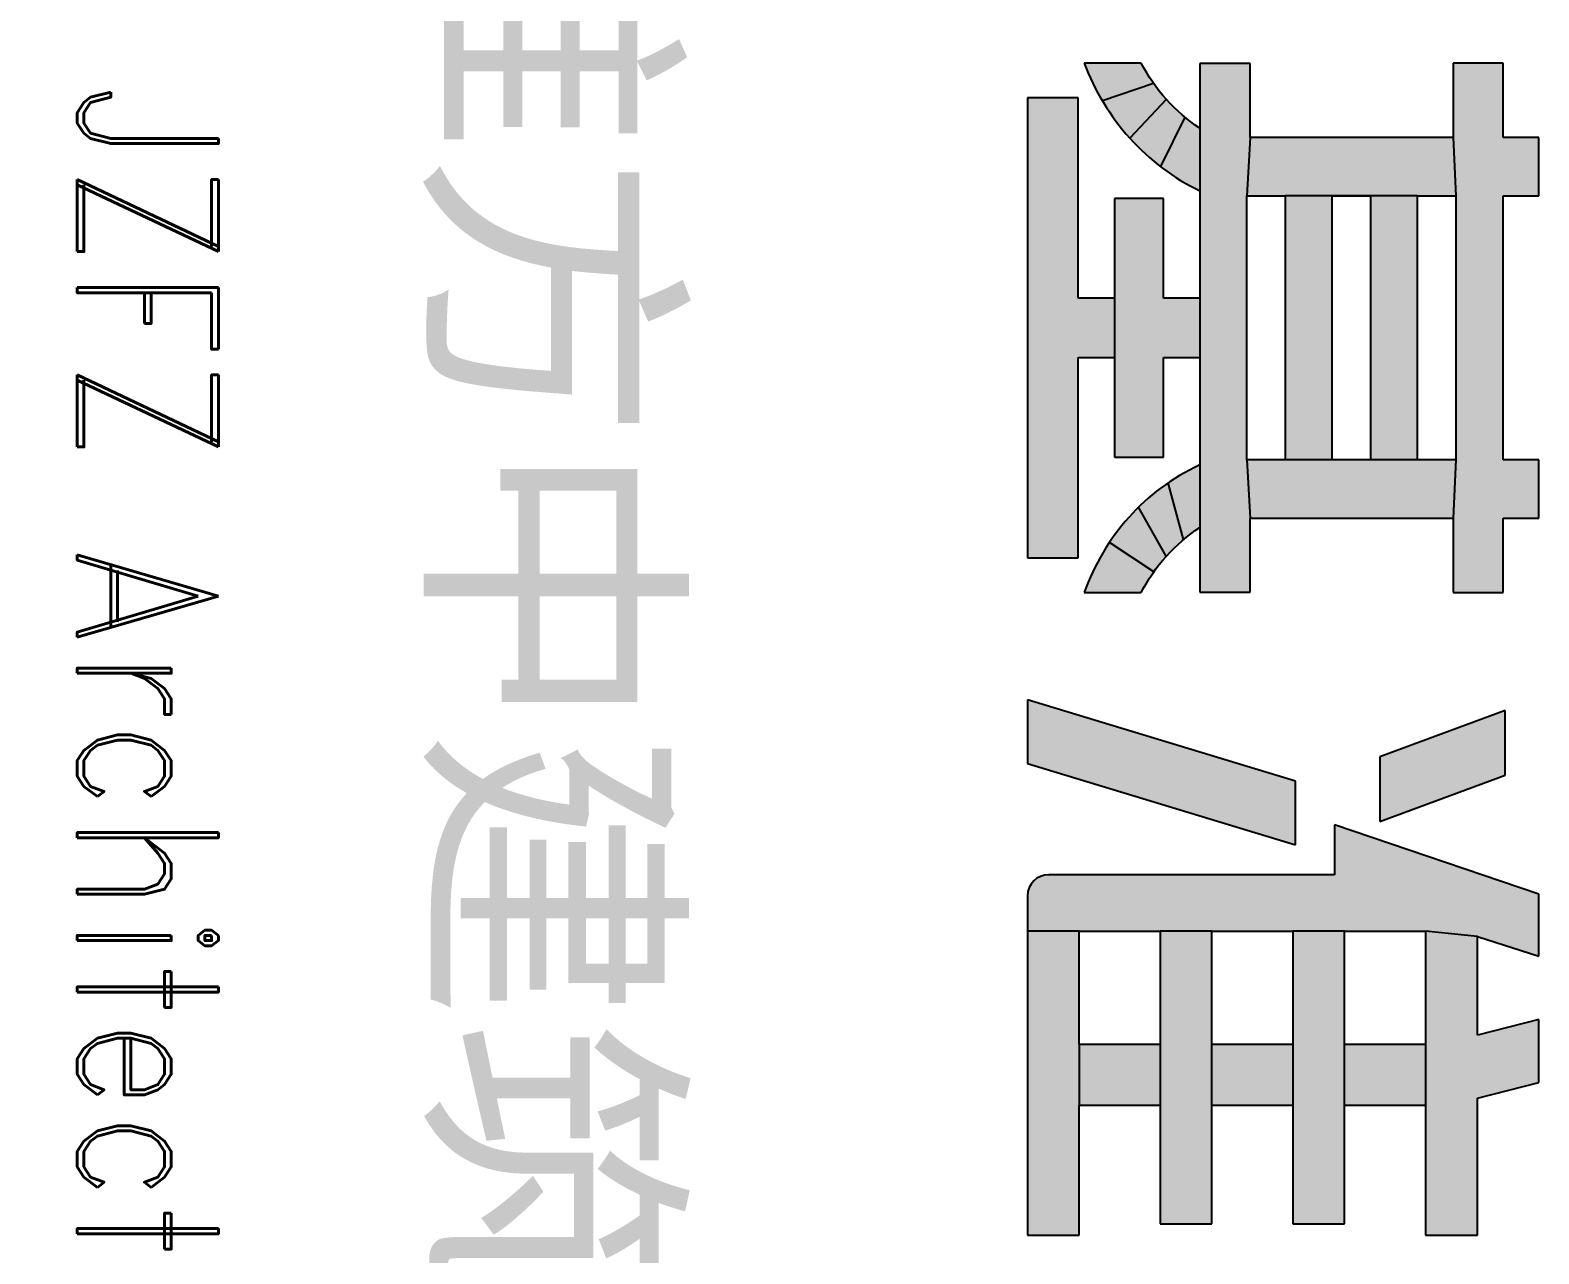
# Model space of a CAD drawing. Extents: x -12446 to 284554, y -295110 to 165007.
# Drawn here: x 173402 to 175540, y -290802 to -289068 of the extents above; entities that cross this region are included whole.
import ezdxf
from ezdxf.enums import TextEntityAlignment as Align

# ---------------------------------------------------------------- set-up
doc = ezdxf.new("R2010")
doc.units = 0
doc.header["$LTSCALE"] = 1000
doc.layers.get('0').update_dxf_attribs({"linetype": 'CONTINUOUS'})
doc.layers.add('A-Anno-Note', color=241, linetype='CONTINUOUS')
doc.styles.add('AX-TK-HF-20190012-S001-TQ2$0$AX-TK-20161033（2）-TQ$0$JZFZ-LOGO-CHA', font='simhei.ttf')
doc.styles.add('AX-TK-HF-20190012-S001-TQ2$0$AX-TK-20161033（2）-TQ$0$JZFZ-LOGO-ENA', font='romand.shx', dxfattribs={"width": 0.85})

# ---------------------------------------------------------------- blocks, each defined once
blk = doc.blocks.new('AX-TK-HF-20190012-S001-TQ2$0$jzfzlogo-20170509')
h = blk.add_hatch(color=256)
h.dxf.hatch_style = 1
edge = h.paths.add_edge_path()
edge.add_spline(control_points=[(-42.45004135916844, 86.63649345874728), (-42.45004135916844, 86.63649345874728), (-42.45004135916844, 87.34772457343206), (-42.45004135916844, 87.34772457343206)], knot_values=[0, 0, 0, 0, 1, 1, 1, 1], degree=3, periodic=0)
edge.add_spline(control_points=[(-42.45004135916844, 87.34772457343206), (-42.45004135916844, 87.34772457343206), (-43.50354155297629, 87.34772457343206), (-43.50354155297629, 87.34772457343206)], knot_values=[1, 1, 1, 1, 2, 2, 2, 2], degree=3, periodic=0)
edge.add_spline(control_points=[(-43.50354155297629, 87.34772457343206), (-43.50354155297629, 87.34772457343206), (-43.50354155297629, 87.85241923969079), (-43.50354155297629, 87.85241923969079)], knot_values=[2, 2, 2, 2, 3, 3, 3, 3], degree=3, periodic=0)
edge.add_spline(control_points=[(-43.50354155297629, 87.85241923969079), (-43.50354155297629, 87.85241923969079), (-44.33285957311256, 87.85241923969079), (-44.33285957311256, 87.85241923969079)], knot_values=[3, 3, 3, 3, 4, 4, 4, 4], degree=3, periodic=0)
edge.add_spline(control_points=[(-44.33285957311256, 87.85241923969079), (-44.33285957311256, 87.85241923969079), (-44.33285957311256, 87.34772457343206), (-44.33285957311256, 87.34772457343206)], knot_values=[4, 4, 4, 4, 5, 5, 5, 5], degree=3, periodic=0)
edge.add_spline(control_points=[(-44.33285957311256, 87.34772457343206), (-44.33285957311256, 87.34772457343206), (-48.0706742980563, 87.34772457343206), (-48.0706742980563, 87.34772457343206)], knot_values=[5, 5, 5, 5, 6, 6, 6, 6], degree=3, periodic=0)
edge.add_spline(control_points=[(-48.0706742980563, 87.34772457343206), (-48.0706742980563, 87.34772457343206), (-48.0706742980563, 87.85241923969079), (-48.0706742980563, 87.85241923969079)], knot_values=[6, 6, 6, 6, 7, 7, 7, 7], degree=3, periodic=0)
edge.add_spline(control_points=[(-48.0706742980563, 87.85241923969079), (-48.0706742980563, 87.85241923969079), (-48.89999059228086, 87.85241923969079), (-48.89999059228086, 87.85241923969079)], knot_values=[7, 7, 7, 7, 8, 8, 8, 8], degree=3, periodic=0)
edge.add_spline(control_points=[(-48.89999059228086, 87.85241923969079), (-48.89999059228086, 87.85241923969079), (-48.89999059228086, 87.34772457343206), (-48.89999059228086, 87.34772457343206)], knot_values=[8, 8, 8, 8, 9, 9, 9, 9], degree=3, periodic=0)
edge.add_spline(control_points=[(-48.89999059228086, 87.34772457343206), (-48.89999059228086, 87.34772457343206), (-49.95349078609053, 87.34772457343206), (-49.95349078609053, 87.34772457343206)], knot_values=[9, 9, 9, 9, 10, 10, 10, 10], degree=3, periodic=0)
edge.add_spline(control_points=[(-49.95349078609053, 87.34772457343206), (-49.95349078609053, 87.34772457343206), (-49.95349078609053, 86.63649345874728), (-49.95349078609053, 86.63649345874728)], knot_values=[10, 10, 10, 10, 11, 11, 11, 11], degree=3, periodic=0)
edge.add_spline(control_points=[(-49.95349078609053, 86.63649345874728), (-49.95349078609053, 86.63649345874728), (-48.89999059228086, 86.63649345874728), (-48.89999059228086, 86.63649345874728)], knot_values=[11, 11, 11, 11, 12, 12, 12, 12], degree=3, periodic=0)
edge.add_line((-48.89999059228086, 86.63649345874728), (-48.0706742980563, 86.67698680828835))
edge.add_line((-48.0706742980563, 86.67698680828835), (-44.33285957311256, 86.67698680828835))
edge.add_line((-44.33285957311256, 86.67698680828835), (-43.50354155297629, 86.63649345874728))
edge.add_spline(control_points=[(-43.50354155297629, 86.63649345874728), (-43.50354155297629, 86.63649345874728), (-42.45004135916844, 86.63649345874728), (-42.45004135916844, 86.63649345874728)], knot_values=[44, 44, 44, 44, 45, 45, 45, 45], degree=3, periodic=0)
h = blk.add_hatch(color=256)
h.dxf.hatch_style = 1
edge = h.paths.add_edge_path()
edge.add_line((-37.65151212786787, 86.24766790089598), (-37.57731171513643, 86.98220055475758))
edge.add_spline(control_points=[(-37.57731171513643, 86.98220055475758), (-37.57731171513643, 86.98220055475758), (-37.30110019548539, 87.85088145201371), (-37.30110019548539, 87.85088145201371)], knot_values=[3, 3, 3, 3, 4, 4, 4, 4], degree=3, periodic=0)
edge.add_spline(control_points=[(-37.30110019548539, 87.85088145201371), (-37.30110019548539, 87.85088145201371), (-38.1756612752468, 87.85088145201371), (-38.1756612752468, 87.85088145201371)], knot_values=[4, 4, 4, 4, 5, 5, 5, 5], degree=3, periodic=0)
edge.add_spline(control_points=[(-38.1756612752468, 87.85088145201371), (-38.1756612752468, 87.85088145201371), (-39.16129515370613, 84.95799562209868), (-39.16129515370613, 84.95799562209868)], knot_values=[5, 5, 5, 5, 6, 6, 6, 6], degree=3, periodic=0)
edge.add_spline(control_points=[(-39.16129515370613, 84.95799562209868), (-39.16129515370613, 84.95799562209868), (-38.45323281362454, 84.95641123479618), (-38.45323281362454, 84.95641123479618)], knot_values=[6, 6, 6, 6, 7, 7, 7, 7], degree=3, periodic=0)
edge.add_spline(control_points=[(-38.45323281362454, 84.95641123479618), (-38.45323281362454, 84.95641123479618), (-38.45323281362454, 80.90709612857972), (-38.45323281362454, 80.90709612857972)], knot_values=[7, 7, 7, 7, 8, 8, 8, 8], degree=3, periodic=0)
edge.add_spline(control_points=[(-38.45323281362454, 80.90709612857972), (-38.45323281362454, 80.74082520929915), (-38.31840456086667, 80.60599868245481), (-38.15236146197986, 80.60599868245481)], knot_values=[8, 8, 8, 8, 9, 9, 9, 9], degree=3, periodic=0)
edge.add_spline(control_points=[(-38.15236146197986, 80.60599868245481), (-38.15236146197986, 80.60599868245481), (-37.9596912199998, 80.60599868245481), (-37.65151212786782, 80.60599868245481)], knot_values=[9, 9, 9, 9, 9.200242110652743, 9.200242110652743, 9.200242110652743, 9.200242110652743], degree=3, periodic=0)
edge.add_line((-37.65151212786787, 80.60599868245481), (-37.65151212786787, 81.34075829375797))
edge.add_line((-37.65151212786787, 81.34075829375797), (-37.65151212786787, 82.48497242721169))
edge.add_line((-37.65151212786787, 82.48497242721169), (-37.65151212786787, 83.21927726067952))
edge.add_line((-37.65151212786787, 83.21927726067952), (-37.65151212786787, 84.36507578143392))
edge.add_line((-37.65151212786787, 84.36507578143392), (-37.65151212786787, 85.09915624632777))
edge.add_line((-37.65151212786787, 85.09915624632777), (-37.65151212786787, 86.24766790089598))
h = blk.add_hatch(color=256)
h.dxf.hatch_style = 1
edge = h.paths.add_edge_path()
edge.add_spline(control_points=[(-33.34724615012948, 86.24766790089598), (-33.34724615012948, 86.24766790089598), (-33.34724615012948, 86.98220055475758), (-33.34724615012948, 86.98220055475758)], knot_values=[22, 22, 22, 22, 23, 23, 23, 23], degree=3, periodic=0)
edge.add_spline(control_points=[(-33.34724615012948, 86.98220055475758), (-33.34724615012948, 86.98220055475758), (-35.28571467362218, 86.98220055475758), (-35.28571467362218, 86.98220055475758)], knot_values=[23, 23, 23, 23, 24, 24, 24, 24], degree=3, periodic=0)
edge.add_spline(control_points=[(-35.28571467362218, 86.98220055475758), (-35.28571467362218, 86.98220055475758), (-35.50899592118168, 87.85088145201371), (-35.50899592118168, 87.85088145201371)], knot_values=[24, 24, 24, 24, 25, 25, 25, 25], degree=3, periodic=0)
edge.add_spline(control_points=[(-35.50899592118168, 87.85088145201371), (-35.50899592118168, 87.85088145201371), (-36.40301148206146, 87.85088145201371), (-36.40301148206146, 87.85088145201371)], knot_values=[0, 0, 0, 0, 1, 1, 1, 1], degree=3, periodic=0)
edge.add_spline(control_points=[(-36.40301148206146, 87.85088145201371), (-36.40301148206146, 87.85088145201371), (-36.17995805490301, 86.98220055475758), (-36.17995805490301, 86.98220055475758)], knot_values=[1, 1, 1, 1, 2, 2, 2, 2], degree=3, periodic=0)
edge.add_spline(control_points=[(-36.17995805490301, 86.98220055475758), (-36.17995805490301, 86.98220055475758), (-37.57731171513643, 86.98220055475758), (-37.57731171513643, 86.98220055475758)], knot_values=[2, 2, 2, 2, 3, 3, 3, 3], degree=3, periodic=0)
edge.add_line((-37.57731171513643, 86.98220055475758), (-37.65151212786787, 86.24766790089598))
edge.add_line((-37.65151212786787, 86.24766790089598), (-36.04558544293269, 86.24766790089598))
edge.add_line((-36.04558544293269, 86.24766790089598), (-35.18867008841863, 86.24766790089598))
edge.add_spline(control_points=[(-35.18867008841863, 86.24766790089598), (-35.18867008841863, 86.24766790089598), (-33.34724615012948, 86.24766790089598), (-33.34724615012948, 86.24766790089598)], knot_values=[21, 21, 21, 21, 22, 22, 22, 22], degree=3, periodic=0)
h = blk.add_hatch(color=256)
h.dxf.hatch_style = 1
h.paths.add_polyline_path([(-39.86422463122091, 87.37602435403278), (-40.77724593607837, 87.37602435403278), (-40.12098512157701, 85.59839875628677), (-39.2084160056873, 85.59839875628677)])
h = blk.add_hatch(color=256)
h.dxf.hatch_style = 1
edge = h.paths.add_edge_path()
edge.add_line((-48.0706742980563, 86.13496584118002), (-48.0706742980563, 86.67698680828835))
edge.add_line((-48.0706742980563, 86.67698680828835), (-48.89999059228086, 86.63649345874728))
edge.add_spline(control_points=[(-48.89999059228086, 86.63649345874728), (-48.89999059228086, 86.63649345874728), (-48.89999059228086, 83.75989506125734), (-48.89999059228086, 83.75989506125734)], knot_values=[12, 12, 12, 12, 13, 13, 13, 13], degree=3, periodic=0)
edge.add_line((-48.89999059228086, 83.75989506125734), (-48.0706742980563, 83.71646248341858))
edge.add_line((-48.0706742980563, 83.71646248341858), (-48.0706742980563, 84.2584817246152))
edge.add_line((-48.0706742980563, 84.2584817246152), (-48.0706742980563, 86.13496584118002))
h = blk.add_hatch(color=256)
h.dxf.hatch_style = 1
edge = h.paths.add_edge_path()
edge.add_spline(control_points=[(-43.50354155297629, 83.75989506125734), (-43.50354155297629, 83.75989506125734), (-43.50354155297629, 86.63649345874728), (-43.50354155297629, 86.63649345874728)], knot_values=[43, 43, 43, 43, 44, 44, 44, 44], degree=3, periodic=0)
edge.add_line((-43.50354155297629, 86.63649345874728), (-44.33285957311256, 86.67698680828835))
edge.add_line((-44.33285957311256, 86.67698680828835), (-44.33285957311256, 86.13496584118002))
edge.add_line((-44.33285957311256, 86.13496584118002), (-44.33285957311256, 84.2584817246152))
edge.add_line((-44.33285957311256, 84.2584817246152), (-44.33285957311256, 83.71646248341858))
edge.add_line((-44.33285957311256, 83.71646248341858), (-43.50354155297629, 83.75989506125734))
h = blk.add_hatch(color=256)
h.dxf.hatch_style = 1
edge = h.paths.add_edge_path()
edge.add_spline(control_points=[(-35.18867008841863, 85.09915624632777), (-35.18867008841863, 85.09915624632777), (-35.18867008841863, 86.24766790089598), (-35.18867008841863, 86.24766790089598)], knot_values=[20, 20, 20, 20, 21, 21, 21, 21], degree=3, periodic=0)
edge.add_line((-35.18867008841863, 86.24766790089598), (-36.04558544293269, 86.24766790089598))
edge.add_line((-36.04558544293269, 86.24766790089598), (-36.04558544293269, 85.09915624632765))
edge.add_line((-36.04558544293269, 85.09915624632765), (-35.18867008841863, 85.09915624632777))
h = blk.add_hatch(color=256)
h.dxf.hatch_style = 1
h.paths.add_polyline_path([(-44.33285957311256, 86.13496584118002), (-48.0706742980563, 86.13496584118002), (-48.0706742980563, 85.46762121920801), (-44.33285957311256, 85.46762121920801)])
h = blk.add_hatch(color=256)
h.dxf.hatch_style = 1
edge = h.paths.add_edge_path()
edge.add_spline(control_points=[(-33.50809080178789, 84.36507578143392), (-33.50809080178789, 84.36507578143392), (-33.50809080178789, 85.09915624632777), (-33.50809080178789, 85.09915624632777)], knot_values=[18, 18, 18, 18, 19, 19, 19, 19], degree=3, periodic=0)
edge.add_spline(control_points=[(-33.50809080178789, 85.09915624632777), (-33.50809080178789, 85.09915624632777), (-35.18867008841863, 85.09915624632777), (-35.18867008841863, 85.09915624632777)], knot_values=[19, 19, 19, 19, 20, 20, 20, 20], degree=3, periodic=0)
edge.add_line((-35.18867008841863, 85.09915624632777), (-36.04558544293269, 85.09915624632765))
edge.add_line((-36.04558544293269, 85.09915624632765), (-37.65151212786787, 85.09915624632777))
edge.add_line((-37.65151212786787, 85.09915624632777), (-37.65151212786787, 84.36507578143392))
edge.add_line((-37.65151212786787, 84.36507578143392), (-36.04558544293269, 84.36507578143392))
edge.add_line((-36.04558544293269, 84.36507578143392), (-35.18867008841863, 84.36507578143392))
edge.add_spline(control_points=[(-35.18867008841863, 84.36507578143392), (-35.18867008841863, 84.36507578143392), (-33.50809080178789, 84.36507578143392), (-33.50809080178789, 84.36507578143392)], knot_values=[17, 17, 17, 17, 18, 18, 18, 18], degree=3, periodic=0)
h = blk.add_hatch(color=256)
h.dxf.hatch_style = 1
h.paths.add_polyline_path([(-44.33285957311256, 84.92582634658356), (-48.0706742980563, 84.92582634658356), (-48.0706742980563, 84.2584817246152), (-44.33285957311256, 84.2584817246152)])
h = blk.add_hatch(color=256)
h.dxf.hatch_style = 1
h.paths.add_polyline_path([(-38.87725489679889, 84.40593157251533), (-39.77647580855393, 84.40593157251533), (-40.92996499359998, 80.60613502951128), (-40.03097190224236, 80.60613502951128)])
h = blk.add_hatch(color=256)
h.dxf.hatch_style = 1
edge = h.paths.add_edge_path()
edge.add_spline(control_points=[(-35.18867008841863, 83.21927726067952), (-35.18867008841863, 83.21927726067952), (-35.18867008841863, 84.36507578143392), (-35.18867008841863, 84.36507578143392)], knot_values=[16, 16, 16, 16, 17, 17, 17, 17], degree=3, periodic=0)
edge.add_line((-35.18867008841863, 84.36507578143392), (-36.04558544293269, 84.36507578143392))
edge.add_line((-36.04558544293269, 84.36507578143392), (-36.04558544293269, 83.21927726067952))
edge.add_line((-36.04558544293269, 83.21927726067952), (-35.18867008841863, 83.21927726067952))
h = blk.add_hatch(color=256)
h.dxf.hatch_style = 1
edge = h.paths.add_edge_path()
edge.add_spline(control_points=[(-42.45524325821845, 83.04911613554032), (-42.45524325821845, 83.04911613554032), (-42.45524325821845, 83.75989506125734), (-42.45524325821845, 83.75989506125734)], knot_values=[41, 41, 41, 41, 42, 42, 42, 42], degree=3, periodic=0)
edge.add_spline(control_points=[(-42.45524325821845, 83.75989506125734), (-42.45524325821845, 83.75989506125734), (-43.50354155297629, 83.75989506125734), (-43.50354155297629, 83.75989506125734)], knot_values=[42, 42, 42, 42, 43, 43, 43, 43], degree=3, periodic=0)
edge.add_line((-43.50354155297629, 83.75989506125734), (-44.33285957311256, 83.71646248341858))
edge.add_line((-44.33285957311256, 83.71646248341858), (-48.0706742980563, 83.71646248341858))
edge.add_line((-48.0706742980563, 83.71646248341858), (-48.89999059228086, 83.75989506125734))
edge.add_spline(control_points=[(-48.89999059228086, 83.75989506125734), (-48.89999059228086, 83.75989506125734), (-49.94828888703688, 83.75989506125734), (-49.94828888703688, 83.75989506125734)], knot_values=[13, 13, 13, 13, 14, 14, 14, 14], degree=3, periodic=0)
edge.add_spline(control_points=[(-49.94828888703688, 83.75989506125734), (-49.94828888703688, 83.75989506125734), (-49.94828888703688, 83.04911613554032), (-49.94828888703688, 83.04911613554032)], knot_values=[14, 14, 14, 14, 15, 15, 15, 15], degree=3, periodic=0)
edge.add_spline(control_points=[(-49.94828888703688, 83.04911613554032), (-49.94828888703688, 83.04911613554032), (-49.03142397594985, 83.04911613554032), (-49.03142397594985, 83.04911613554032)], knot_values=[15, 15, 15, 15, 16, 16, 16, 16], degree=3, periodic=0)
edge.add_line((-49.03142397594985, 83.04911613554032), (-48.14464689038851, 83.04911613554032))
edge.add_spline(control_points=[(-48.14464689038851, 83.04911613554032), (-48.14464689038851, 83.04911613554032), (-46.62422879422758, 83.04911613554032), (-46.62422879422758, 83.04911613554032)], knot_values=[19, 19, 19, 19, 20, 20, 20, 20], degree=3, periodic=0)
edge.add_line((-46.62422879422758, 83.04911613554032), (-45.77930162511603, 83.04911613554032))
edge.add_spline(control_points=[(-45.77930162511603, 83.04911613554032), (-45.77930162511603, 83.04911613554032), (-44.2595669901437, 83.04911613554032), (-44.2595669901437, 83.04911613554032)], knot_values=[36, 36, 36, 36, 37, 37, 37, 37], degree=3, periodic=0)
edge.add_line((-44.2595669901437, 83.04911613554032), (-43.37278645276075, 83.04911613554032))
edge.add_spline(control_points=[(-43.37278645276075, 83.04911613554032), (-43.37278645276075, 83.04911613554032), (-42.45524325821845, 83.04911613554032), (-42.45524325821845, 83.04911613554032)], knot_values=[40, 40, 40, 40, 41, 41, 41, 41], degree=3, periodic=0)
h = blk.add_hatch(color=256)
h.dxf.hatch_style = 1
edge = h.paths.add_edge_path()
edge.add_spline(control_points=[(-33.50809080178789, 82.48497242721169), (-33.50809080178789, 82.48497242721169), (-33.50809080178789, 83.21927726067952), (-33.50809080178789, 83.21927726067952)], knot_values=[14, 14, 14, 14, 15, 15, 15, 15], degree=3, periodic=0)
edge.add_spline(control_points=[(-33.50809080178789, 83.21927726067952), (-33.50809080178789, 83.21927726067952), (-35.18867008841863, 83.21927726067952), (-35.18867008841863, 83.21927726067952)], knot_values=[15, 15, 15, 15, 16, 16, 16, 16], degree=3, periodic=0)
edge.add_line((-35.18867008841863, 83.21927726067952), (-36.04558544293269, 83.21927726067952))
edge.add_line((-36.04558544293269, 83.21927726067952), (-37.65151212786787, 83.21927726067952))
edge.add_line((-37.65151212786787, 83.21927726067952), (-37.65151212786787, 82.48497242721169))
edge.add_line((-37.65151212786787, 82.48497242721169), (-36.04558544293269, 82.48497242721169))
edge.add_line((-36.04558544293269, 82.48497242721169), (-35.18867008841863, 82.48497242721169))
edge.add_spline(control_points=[(-35.18867008841863, 82.48497242721169), (-35.18867008841863, 82.48497242721169), (-33.50809080178789, 82.48497242721169), (-33.50809080178789, 82.48497242721169)], knot_values=[13, 13, 13, 13, 14, 14, 14, 14], degree=3, periodic=0)
h = blk.add_hatch(color=256)
h.dxf.hatch_style = 1
edge = h.paths.add_edge_path()
edge.add_spline(control_points=[(-48.48628821505942, 82.49030945903662), (-48.35206338432865, 82.66447094828209), (-48.23670410772382, 82.85180700916902), (-48.14464689038851, 83.04911613554032)], knot_values=[18.73609533239643, 18.73609533239643, 18.73609533239643, 18.73609533239643, 19, 19, 19, 19], degree=3, periodic=0)
edge.add_line((-48.14464689038851, 83.04911613554032), (-49.03142397594985, 83.04911613554032))
edge.add_spline(control_points=[(-49.03142397594985, 83.04911613554032), (-49.07940194123051, 82.9753180575733), (-49.13130794254049, 82.90435856364888), (-49.18686885527227, 82.83652336069957)], knot_values=[16, 16, 16, 16, 16.21019587518776, 16.21019587518776, 16.21019587518776, 16.21019587518776], degree=3, periodic=0)
edge.add_line((-49.18686885527298, 82.83652336069869), (-48.48628821505999, 82.49030945903587))
h = blk.add_hatch(color=256)
h.dxf.hatch_style = 1
edge = h.paths.add_edge_path()
edge.add_spline(control_points=[(-44.36815102360544, 81.8395244519761), (-44.36815102360544, 81.8395244519761), (-44.36815102360544, 82.5331115673307), (-44.36815102360544, 82.5331115673307)], knot_values=[33, 33, 33, 33, 34, 34, 34, 34], degree=3, periodic=0)
edge.add_spline(control_points=[(-44.36815102360544, 82.5331115673307), (-44.36815102360544, 82.5331115673307), (-45.77930162511603, 82.5331115673307), (-45.77930162511603, 82.5331115673307)], knot_values=[34, 34, 34, 34, 35, 35, 35, 35], degree=3, periodic=0)
edge.add_spline(control_points=[(-45.77930162511603, 82.5331115673307), (-45.77930162511603, 82.5331115673307), (-45.77930162511603, 83.04911613554032), (-45.77930162511603, 83.04911613554032)], knot_values=[35, 35, 35, 35, 36, 36, 36, 36], degree=3, periodic=0)
edge.add_line((-45.77930162511603, 83.04911613554032), (-46.62422879422758, 83.04911613554032))
edge.add_spline(control_points=[(-46.62422879422758, 83.04911613554032), (-46.62422879422758, 83.04911613554032), (-46.62422879422758, 82.5331115673307), (-46.62422879422758, 82.5331115673307)], knot_values=[20, 20, 20, 20, 21, 21, 21, 21], degree=3, periodic=0)
edge.add_spline(control_points=[(-46.62422879422758, 82.5331115673307), (-46.62422879422758, 82.5331115673307), (-48.03515502716601, 82.5331115673307), (-48.03515502716601, 82.5331115673307)], knot_values=[21, 21, 21, 21, 22, 22, 22, 22], degree=3, periodic=0)
edge.add_spline(control_points=[(-48.03515502716601, 82.5331115673307), (-48.03515502716601, 82.5331115673307), (-48.03515502716601, 81.8395244519761), (-48.03515502716601, 81.8395244519761)], knot_values=[22, 22, 22, 22, 23, 23, 23, 23], degree=3, periodic=0)
edge.add_spline(control_points=[(-48.03515502716601, 81.8395244519761), (-48.03515502716601, 81.8395244519761), (-46.62422879422758, 81.8395244519761), (-46.62422879422758, 81.8395244519761)], knot_values=[23, 23, 23, 23, 24, 24, 24, 24], degree=3, periodic=0)
edge.add_line((-46.62422879422758, 81.8395244519761), (-45.77930162511603, 81.8395244519761))
edge.add_spline(control_points=[(-45.77930162511603, 81.8395244519761), (-45.77930162511603, 81.8395244519761), (-44.36815102360544, 81.8395244519761), (-44.36815102360544, 81.8395244519761)], knot_values=[32, 32, 32, 32, 33, 33, 33, 33], degree=3, periodic=0)
h = blk.add_hatch(color=256)
h.dxf.hatch_style = 1
edge = h.paths.add_edge_path()
edge.add_spline(control_points=[(-43.20228647111409, 82.81832495047813), (-43.26354941453911, 82.8916375517444), (-43.32050060498703, 82.96869121079452), (-43.37278645276075, 83.04911613554032)], knot_values=[39.77092916361034, 39.77092916361034, 39.77092916361034, 39.77092916361034, 40, 40, 40, 40], degree=3, periodic=0)
edge.add_line((-43.37278645276075, 83.04911613554032), (-44.2595669901437, 83.04911613554032))
edge.add_spline(control_points=[(-44.2595669901437, 83.04911613554032), (-44.18486896329876, 82.8890435372858), (-44.09947545525068, 82.73906429724137), (-44.00421493196552, 82.5991875752127)], knot_values=[37, 37, 37, 37, 37.20085166184448, 37.20085166184448, 37.20085166184448, 37.20085166184448], degree=3, periodic=0)
edge.add_line((-44.00421493196552, 82.5991875752127), (-43.2022864710902, 82.81832495044884))
h = blk.add_hatch(color=256)
h.dxf.hatch_style = 1
edge = h.paths.add_edge_path()
edge.add_spline(control_points=[(-48.89042954193963, 82.0552076740683), (-48.74263821188713, 82.18806541896856), (-48.60685272066971, 82.33387272722695), (-48.48628821505942, 82.49030945903665)], knot_values=[18.49904876206628, 18.49904876206628, 18.49904876206628, 18.49904876206628, 18.73609533239643, 18.73609533239643, 18.73609533239643, 18.73609533239643], degree=3, periodic=0)
edge.add_line((-48.48628821506002, 82.49030945903588), (-49.18686885527299, 82.8365233606987))
edge.add_spline(control_points=[(-49.18686885527227, 82.83652336069957), (-49.26377243294034, 82.74263055832922), (-49.34767815724934, 82.6547233301717), (-49.43786177178778, 82.5735592977374)], knot_values=[16.21019587518776, 16.21019587518776, 16.21019587518776, 16.21019587518776, 16.50113448685243, 16.50113448685243, 16.50113448685243, 16.50113448685243], degree=3, periodic=0)
edge.add_line((-49.43786177178779, 82.5735592977374), (-48.89042954193963, 82.0552076740683))
h = blk.add_hatch(color=256)
h.dxf.hatch_style = 1
edge = h.paths.add_edge_path()
edge.add_spline(control_points=[(-42.96635040178023, 82.57356009143601), (-43.05068292327376, 82.64945829488045), (-43.12952573827774, 82.73125308784716), (-43.20228647111408, 82.81832495047813)], knot_values=[39.49886646150488, 39.49886646150488, 39.49886646150488, 39.49886646150488, 39.77092916361034, 39.77092916361034, 39.77092916361034, 39.77092916361034], degree=3, periodic=0)
edge.add_line((-43.20228647108914, 82.81832495044912), (-44.00421493196552, 82.5991875752127))
edge.add_spline(control_points=[(-44.00421493196552, 82.5991875752127), (-43.9003662657361, 82.44670036940826), (-43.7847912801049, 82.30621936306426), (-43.65856331813229, 82.17775642343202)], knot_values=[37.20085166184448, 37.20085166184448, 37.20085166184448, 37.20085166184448, 37.41981095865701, 37.41981095865701, 37.41981095865701, 37.41981095865701], degree=3, periodic=0)
edge.add_line((-43.65856331813229, 82.17775642343202), (-42.96635040178023, 82.57356009143601))
h = blk.add_hatch(color=256)
h.dxf.hatch_style = 1
edge = h.paths.add_edge_path()
edge.add_spline(control_points=[(-49.43786177178778, 82.5735592977374), (-49.50969171133926, 82.5089133243713), (-49.58550427615209, 82.44854516100953), (-49.66493351269848, 82.39283761995456)], knot_values=[16.50113448685243, 16.50113448685243, 16.50113448685243, 16.50113448685243, 16.7328628667363, 16.7328628667363, 16.7328628667363, 16.7328628667363], degree=3, periodic=0)
edge.add_line((-49.66493351269767, 82.39283761995515), (-49.41609290532514, 81.66767751444971))
edge.add_spline(control_points=[(-49.41609290532888, 81.66767751444742), (-49.22924682263279, 81.77921651013129), (-49.05260950261788, 81.90941519871764), (-48.89042954193964, 82.05520767406831)], knot_values=[18.23892387218676, 18.23892387218676, 18.23892387218676, 18.23892387218676, 18.49904876206628, 18.49904876206628, 18.49904876206628, 18.49904876206628], degree=3, periodic=0)
edge.add_line((-48.89042954193965, 82.05520767406831), (-49.43786177178779, 82.5735592977374))
h = blk.add_hatch(color=256)
h.dxf.hatch_style = 1
edge = h.paths.add_edge_path()
edge.add_spline(control_points=[(-42.74478335137044, 82.39671043406179), (-42.8222121113858, 82.45134016002115), (-42.89618153768989, 82.51040900063646), (-42.96635040178023, 82.57356009143601)], knot_values=[39.2724967238284, 39.2724967238284, 39.2724967238284, 39.2724967238284, 39.49886646150488, 39.49886646150488, 39.49886646150488, 39.49886646150488], degree=3, periodic=0)
edge.add_line((-42.96635040178023, 82.57356009143601), (-43.65856331813229, 82.17775642343202))
edge.add_spline(control_points=[(-43.65856331813228, 82.17775642343202), (-43.5076238078057, 82.02414439563573), (-43.34145199008586, 81.88771656881387), (-43.1618830533581, 81.76849323344265)], knot_values=[37.41981095865701, 37.41981095865701, 37.41981095865701, 37.41981095865701, 37.68163574395702, 37.68163574395702, 37.68163574395702, 37.68163574395702], degree=3, periodic=0)
edge.add_line((-43.16188305335809, 81.76849323344265), (-42.74478335137045, 82.39671043406179))
h = blk.add_hatch(color=256)
h.dxf.hatch_style = 1
edge = h.paths.add_edge_path()
edge.add_spline(control_points=[(-49.66493351269849, 82.39283761995456), (-49.75649976176545, 82.32861780869945), (-49.85287240256007, 82.27059175185488), (-49.95349078609053, 82.21934592643265)], knot_values=[16.7328628667363, 16.7328628667363, 16.7328628667363, 16.7328628667363, 17, 17, 17, 17], degree=3, periodic=0)
edge.add_spline(control_points=[(-49.95349078609053, 82.21934592643265), (-49.95349078609053, 82.21934592643265), (-49.95349078609053, 81.40993457638433), (-49.95349078609053, 81.40993457638433)], knot_values=[17, 17, 17, 17, 18, 18, 18, 18], degree=3, periodic=0)
edge.add_spline(control_points=[(-49.95349078609053, 81.40993457638433), (-49.76794043672299, 81.47852309375355), (-49.58771042951641, 81.5652293067386), (-49.41609290532888, 81.66767751444742)], knot_values=[18, 18, 18, 18, 18.23892387218676, 18.23892387218676, 18.23892387218676, 18.23892387218676], degree=3, periodic=0)
edge.add_line((-49.41609290532511, 81.66767751444962), (-49.66493351269767, 82.39283761995513))
h = blk.add_hatch(color=256)
h.dxf.hatch_style = 1
edge = h.paths.add_edge_path()
edge.add_spline(control_points=[(-42.45072136853179, 81.40993457638433), (-42.45072136853179, 81.40993457638433), (-42.45072136853179, 82.21934592643265), (-42.45072136853179, 82.21934592643265)], knot_values=[38, 38, 38, 38, 39, 39, 39, 39], degree=3, periodic=0)
edge.add_spline(control_points=[(-42.45072136853179, 82.21934592643265), (-42.55335799526345, 82.2716199003532), (-42.65157706129454, 82.33094889941334), (-42.74478335137044, 82.39671043406179)], knot_values=[39, 39, 39, 39, 39.2724967238284, 39.2724967238284, 39.2724967238284, 39.2724967238284], degree=3, periodic=0)
edge.add_line((-42.74478335137045, 82.39671043406179), (-43.16188305335809, 81.76849323344265))
edge.add_spline(control_points=[(-43.16188305335809, 81.76849323344265), (-42.94353729635018, 81.62352434356109), (-42.70538363605196, 81.50399263182294), (-42.45072136853179, 81.40993457638433)], knot_values=[37.68163574395702, 37.68163574395702, 37.68163574395702, 37.68163574395702, 38, 38, 38, 38], degree=3, periodic=0)
h = blk.add_hatch(color=256)
h.dxf.hatch_style = 1
edge = h.paths.add_edge_path()
edge.add_spline(control_points=[(-35.18867008841863, 81.34075829375797), (-35.18867008841863, 81.34075829375797), (-35.18867008841863, 82.48497242721169), (-35.18867008841863, 82.48497242721169)], knot_values=[12, 12, 12, 12, 13, 13, 13, 13], degree=3, periodic=0)
edge.add_line((-35.18867008841863, 82.48497242721169), (-36.04558544293269, 82.48497242721169))
edge.add_line((-36.04558544293269, 82.48497242721169), (-36.04558544293269, 81.34075829375797))
edge.add_line((-36.04558544293269, 81.34075829375797), (-35.18867008841863, 81.34075829375797))
h = blk.add_hatch(color=256)
h.dxf.hatch_style = 1
edge = h.paths.add_edge_path()
edge.add_spline(control_points=[(-45.77930162511603, 81.32374597825037), (-45.77930162511603, 81.32374597825037), (-45.77930162511603, 81.8395244519761), (-45.77930162511603, 81.8395244519761)], knot_values=[31, 31, 31, 31, 32, 32, 32, 32], degree=3, periodic=0)
edge.add_line((-45.77930162511603, 81.8395244519761), (-46.62422879422758, 81.8395244519761))
edge.add_spline(control_points=[(-46.62422879422758, 81.8395244519761), (-46.62422879422758, 81.8395244519761), (-46.62422879422758, 81.32374597825037), (-46.62422879422758, 81.32374597825037)], knot_values=[24, 24, 24, 24, 25, 25, 25, 25], degree=3, periodic=0)
edge.add_spline(control_points=[(-46.62422879422758, 81.32374597825037), (-46.62422879422758, 81.32374597825037), (-49.46078603114239, 81.32374597825037), (-49.46078603114239, 81.32374597825037)], knot_values=[25, 25, 25, 25, 26, 26, 26, 26], degree=3, periodic=0)
edge.add_spline(control_points=[(-49.46078603114239, 81.32374597825037), (-49.46078603114239, 81.32374597825037), (-49.46078603114239, 80.60617990322498), (-49.46078603114239, 80.60617990322498)], knot_values=[26, 26, 26, 26, 27, 27, 27, 27], degree=3, periodic=0)
edge.add_spline(control_points=[(-49.46078603114239, 80.60617990322498), (-49.46078603114239, 80.60617990322498), (-46.20165302538572, 80.60617990322498), (-46.20165302538572, 80.60617990322498)], knot_values=[27, 27, 27, 27, 28, 28, 28, 28], degree=3, periodic=0)
edge.add_spline(control_points=[(-46.20165302538572, 80.60617990322498), (-46.20165302538572, 80.60617990322498), (-42.94252001963088, 80.60617990322498), (-42.94252001963088, 80.60617990322498)], knot_values=[28, 28, 28, 28, 29, 29, 29, 29], degree=3, periodic=0)
edge.add_spline(control_points=[(-42.94252001963088, 80.60617990322498), (-42.94252001963088, 80.60617990322498), (-42.94252001963088, 81.32374597825037), (-42.94252001963088, 81.32374597825037)], knot_values=[29, 29, 29, 29, 30, 30, 30, 30], degree=3, periodic=0)
edge.add_spline(control_points=[(-42.94252001963088, 81.32374597825037), (-42.94252001963088, 81.32374597825037), (-45.77930162511603, 81.32374597825037), (-45.77930162511603, 81.32374597825037)], knot_values=[30, 30, 30, 30, 31, 31, 31, 31], degree=3, periodic=0)
h = blk.add_hatch(color=256)
h.dxf.hatch_style = 1
edge = h.paths.add_edge_path()
edge.add_spline(control_points=[(-33.34724615012948, 80.60599868245481), (-33.34724615012948, 80.60599868245481), (-33.34724615012948, 81.34075829375797), (-33.34724615012948, 81.34075829375797)], knot_values=[10, 10, 10, 10, 11, 11, 11, 11], degree=3, periodic=0)
edge.add_spline(control_points=[(-33.34724615012948, 81.34075829375797), (-33.34724615012948, 81.34075829375797), (-35.18867008841863, 81.34075829375797), (-35.18867008841863, 81.34075829375797)], knot_values=[11, 11, 11, 11, 12, 12, 12, 12], degree=3, periodic=0)
edge.add_line((-35.18304524942755, 81.34075829375797), (-36.04558544293269, 81.34075829375797))
edge.add_line((-36.04558544293269, 81.34075829375797), (-37.65151212786787, 81.34075829375797))
edge.add_line((-37.65151212786787, 81.34075829375797), (-37.65151212786787, 80.60599868245481))
edge.add_spline(control_points=[(-37.65151212786782, 80.60599868245481), (-36.42065884001045, 80.60599868245481), (-33.34724615012948, 80.60599868245481), (-33.34724615012948, 80.60599868245481)], knot_values=[9.200242110652743, 9.200242110652743, 9.200242110652743, 9.200242110652743, 10, 10, 10, 10], degree=3, periodic=0)
for p, q in [((-39.86422463122091, 87.37602435403278), (-40.77724593607837, 87.37602435403278)), ((-40.77724593607837, 87.37602435403278), (-40.12098512157701, 85.59839875628677)), ((-39.2084160056873, 85.59839875628677), (-39.86422463122091, 87.37602435403278)), ((-37.57731171513643, 86.98220055475758), (-37.65151212786787, 86.24766790089598)), ((-48.89999059228086, 86.63649345874728), (-48.0706742980563, 86.67698680828835)), ((-48.0706742980563, 86.67698680828835), (-44.33285957311256, 86.67698680828835)), ((-48.0706742980563, 86.13496584118002), (-48.0706742980563, 86.67698680828835)), ((-44.33285957311256, 86.67698680828835), (-44.33285957311256, 86.13496584118002)), ((-44.33285957311256, 86.67698680828835), (-43.50354155297629, 86.63649345874728)), ((-37.65151212786787, 85.09915624632777), (-37.65151212786787, 86.24766790089598)), ((-37.65151212786787, 86.24766790089598), (-36.04558544293269, 86.24766790089598)), ((-36.04558544293269, 86.24766790089598), (-36.04558544293269, 85.09915624632777)), ((-36.04558544293269, 86.24766790089598), (-35.18867008841863, 86.24766790089598)), ((-44.33285957311256, 86.13496584118002), (-48.0706742980563, 86.13496584118002)), ((-48.0706742980563, 86.13496584118002), (-48.0706742980563, 84.2584817246152)), ((-44.33285957311256, 86.13496584118002), (-44.33285957311256, 84.2584817246152)), ((-40.12098512157701, 85.59839875628677), (-39.2084160056873, 85.59839875628677)), ((-48.0706742980563, 85.46762121920801), (-44.33285957311256, 85.46762121920801)), ((-48.0706742980563, 84.92582634658356), (-48.0706742980563, 85.46762121920801)), ((-44.33285957311256, 85.46762121920801), (-44.33285957311256, 84.92582634658356)), ((-36.04558544293269, 85.09915624632777), (-37.65151212786787, 85.09915624632777)), ((-37.65151212786787, 85.09915624632777), (-37.65151212786787, 84.36507578143392)), ((-35.18867008841863, 85.09915624632777), (-36.04558544293269, 85.09915624632765)), ((-44.33285957311256, 84.92582634658356), (-48.0706742980563, 84.92582634658356)), ((-48.0706742980563, 84.2584817246152), (-44.33285957311256, 84.2584817246152)), ((-48.0706742980563, 83.71646248341858), (-48.0706742980563, 84.2584817246152)), ((-44.33285957311256, 84.2584817246152), (-44.33285957311256, 83.71646248341858)), ((-39.77647580855393, 84.40593157251533), (-40.92996499359998, 80.60613502951128)), ((-40.03097190224236, 80.60613502951128), (-38.87725489679889, 84.40593157251533)), ((-38.87725489679889, 84.40593157251533), (-39.77647580855393, 84.40593157251533)), ((-37.65151212786787, 83.21927726067952), (-37.65151212786787, 84.36507578143392)), ((-37.65151212786787, 84.36507578143392), (-36.04558544293269, 84.36507578143392)), ((-36.04558544293269, 84.36507578143392), (-36.04558544293269, 83.21927726067952)), ((-36.04558544293269, 84.36507578143392), (-35.18867008841863, 84.36507578143392)), ((-48.89999059228086, 83.75989506125734), (-48.0706742980563, 83.71646248341858)), ((-44.33285957311256, 83.71646248341858), (-48.0706742980563, 83.71646248341858)), ((-44.33285957311256, 83.71646248341858), (-43.50354155297629, 83.75989506125734)), ((-36.04558544293269, 83.21927726067952), (-37.65151212786787, 83.21927726067952)), ((-37.65151212786787, 83.21927726067952), (-37.65151212786787, 82.48497242721169)), ((-35.18867008841863, 83.21927726067952), (-36.04558544293269, 83.21927726067952)), ((-49.03142397594985, 83.04911613554032), (-48.14464689038851, 83.04911613554032)), ((-46.62422879422758, 83.04911613554032), (-45.77930162511603, 83.04911613554032)), ((-44.2595669901437, 83.04911613554032), (-43.37278645276075, 83.04911613554032)), ((-49.18686885527298, 82.8365233606987), (-48.48628821506, 82.49030945903587)), ((-43.20228647108971, 82.81832495044897), (-44.00421493196551, 82.5991875752127)), ((-49.43786177178778, 82.57355929773739), (-48.89042954193963, 82.0552076740683)), ((-42.96635040178022, 82.57356009143601), (-43.65856331813229, 82.17775642343202)), ((-49.66493351269767, 82.39283761995513), (-49.41609290532512, 81.66767751444966)), ((-42.74478335137046, 82.39671043406179), (-43.1618830533581, 81.76849323344264)), ((-37.65151212786787, 82.48497242721169), (-36.04558544293269, 82.48497242721169)), ((-37.65151212786787, 81.34075829375797), (-37.65151212786787, 82.48497242721169)), ((-36.04558544293269, 82.48497242721169), (-36.04558544293269, 81.34075829375797)), ((-36.04558544293269, 82.48497242721169), (-35.18867008841863, 82.48497242721169)), ((-46.62422879422758, 81.8395244519761), (-45.77930162511603, 81.8395244519761)), ((-36.04558544293269, 81.34075829375797), (-37.65151212786787, 81.34075829375797)), ((-37.65151212786787, 81.34075829375797), (-37.65151212786787, 80.60599868245481)), ((-36.04558544293269, 81.34075829375797), (-35.18867008841863, 81.34075829375797)), ((-40.92996499359998, 80.60613502951128), (-40.03097190224236, 80.60613502951128))]:
    blk.add_line(p, q)
for points in [[(-48.0706742980563, 87.85241923969079), (-48.0706742980563, 87.85241923969079), (-48.89999059228086, 87.85241923969079), (-48.89999059228086, 87.85241923969079)], [(-48.89999059228086, 87.85241923969079), (-48.89999059228086, 87.85241923969079), (-48.89999059228086, 87.34772457343206), (-48.89999059228086, 87.34772457343206)], [(-48.0706742980563, 87.34772457343206), (-48.0706742980563, 87.34772457343206), (-48.0706742980563, 87.85241923969079), (-48.0706742980563, 87.85241923969079)], [(-43.50354155297629, 87.85241923969079), (-43.50354155297629, 87.85241923969079), (-44.33285957311256, 87.85241923969079), (-44.33285957311256, 87.85241923969079)], [(-44.33285957311256, 87.85241923969079), (-44.33285957311256, 87.85241923969079), (-44.33285957311256, 87.34772457343206), (-44.33285957311256, 87.34772457343206)], [(-43.50354155297629, 87.34772457343206), (-43.50354155297629, 87.34772457343206), (-43.50354155297629, 87.85241923969079), (-43.50354155297629, 87.85241923969079)], [(-38.1756612752468, 87.85088145201371), (-38.1756612752468, 87.85088145201371), (-39.16129515370613, 84.95799562209868), (-39.16129515370613, 84.95799562209868)], [(-37.30110019548539, 87.85088145201371), (-37.30110019548539, 87.85088145201371), (-38.1756612752468, 87.85088145201371), (-38.1756612752468, 87.85088145201371)], [(-37.57731171513643, 86.98220055475758), (-37.57731171513643, 86.98220055475758), (-37.30110019548539, 87.85088145201371), (-37.30110019548539, 87.85088145201371)], [(-35.50899592118168, 87.85088145201371), (-35.50899592118168, 87.85088145201371), (-36.40301148206146, 87.85088145201371), (-36.40301148206146, 87.85088145201371)], [(-36.40301148206146, 87.85088145201371), (-36.40301148206146, 87.85088145201371), (-36.17995805490301, 86.98220055475758), (-36.17995805490301, 86.98220055475758)], [(-35.28571467362218, 86.98220055475758), (-35.28571467362218, 86.98220055475758), (-35.50899592118168, 87.85088145201371), (-35.50899592118168, 87.85088145201371)], [(-48.89999059228086, 87.34772457343206), (-48.89999059228086, 87.34772457343206), (-49.95349078609053, 87.34772457343206), (-49.95349078609053, 87.34772457343206)], [(-49.95349078609053, 87.34772457343206), (-49.95349078609053, 87.34772457343206), (-49.95349078609053, 86.63649345874728), (-49.95349078609053, 86.63649345874728)], [(-44.33285957311256, 87.34772457343206), (-44.33285957311256, 87.34772457343206), (-48.0706742980563, 87.34772457343206), (-48.0706742980563, 87.34772457343206)], [(-42.45004135916844, 87.34772457343206), (-42.45004135916844, 87.34772457343206), (-43.50354155297629, 87.34772457343206), (-43.50354155297629, 87.34772457343206)], [(-42.45004135916844, 86.63649345874728), (-42.45004135916844, 86.63649345874728), (-42.45004135916844, 87.34772457343206), (-42.45004135916844, 87.34772457343206)], [(-36.17995805490301, 86.98220055475758), (-36.17995805490301, 86.98220055475758), (-37.57731171513643, 86.98220055475758), (-37.57731171513643, 86.98220055475758)], [(-33.34724615012948, 86.98220055475758), (-33.34724615012948, 86.98220055475758), (-35.28571467362218, 86.98220055475758), (-35.28571467362218, 86.98220055475758)], [(-33.34724615012948, 86.24766790089598), (-33.34724615012948, 86.24766790089598), (-33.34724615012948, 86.98220055475758), (-33.34724615012948, 86.98220055475758)], [(-49.95349078609053, 86.63649345874728), (-49.95349078609053, 86.63649345874728), (-48.89999059228086, 86.63649345874728), (-48.89999059228086, 86.63649345874728)], [(-48.89999059228086, 86.63649345874728), (-48.89999059228086, 86.63649345874728), (-48.89999059228086, 83.75989506125734), (-48.89999059228086, 83.75989506125734)], [(-43.50354155297629, 83.75989506125734), (-43.50354155297629, 83.75989506125734), (-43.50354155297629, 86.63649345874728), (-43.50354155297629, 86.63649345874728)], [(-43.50354155297629, 86.63649345874728), (-43.50354155297629, 86.63649345874728), (-42.45004135916844, 86.63649345874728), (-42.45004135916844, 86.63649345874728)], [(-35.18867008841863, 85.09915624632777), (-35.18867008841863, 85.09915624632777), (-35.18867008841863, 86.24766790089598), (-35.18867008841863, 86.24766790089598)], [(-35.18867008841863, 86.24766790089598), (-35.18867008841863, 86.24766790089598), (-33.34724615012948, 86.24766790089598), (-33.34724615012948, 86.24766790089598)], [(-33.50809080178789, 85.09915624632777), (-33.50809080178789, 85.09915624632777), (-35.18867008841863, 85.09915624632777), (-35.18867008841863, 85.09915624632777)], [(-33.50809080178789, 84.36507578143392), (-33.50809080178789, 84.36507578143392), (-33.50809080178789, 85.09915624632777), (-33.50809080178789, 85.09915624632777)], [(-39.16129515370613, 84.95799562209868), (-39.16129515370613, 84.95799562209868), (-38.45323281362454, 84.95641123479618), (-38.45323281362454, 84.95641123479618)], [(-38.45323281362454, 84.95641123479618), (-38.45323281362454, 84.95641123479618), (-38.45323281362454, 80.90709612857972), (-38.45323281362454, 80.90709612857972)], [(-35.18867008841863, 83.21927726067952), (-35.18867008841863, 83.21927726067952), (-35.18867008841863, 84.36507578143392), (-35.18867008841863, 84.36507578143392)], [(-35.18867008841863, 84.36507578143392), (-35.18867008841863, 84.36507578143392), (-33.50809080178789, 84.36507578143392), (-33.50809080178789, 84.36507578143392)], [(-48.89999059228086, 83.75989506125734), (-48.89999059228086, 83.75989506125734), (-49.94828888703688, 83.75989506125734), (-49.94828888703688, 83.75989506125734)], [(-49.94828888703688, 83.75989506125734), (-49.94828888703688, 83.75989506125734), (-49.94828888703688, 83.04911613554032), (-49.94828888703688, 83.04911613554032)], [(-42.45524325821845, 83.75989506125734), (-42.45524325821845, 83.75989506125734), (-43.50354155297629, 83.75989506125734), (-43.50354155297629, 83.75989506125734)], [(-42.45524325821845, 83.04911613554032), (-42.45524325821845, 83.04911613554032), (-42.45524325821845, 83.75989506125734), (-42.45524325821845, 83.75989506125734)], [(-33.50809080178789, 83.21927726067952), (-33.50809080178789, 83.21927726067952), (-35.18867008841863, 83.21927726067952), (-35.18867008841863, 83.21927726067952)], [(-33.50809080178789, 82.48497242721169), (-33.50809080178789, 82.48497242721169), (-33.50809080178789, 83.21927726067952), (-33.50809080178789, 83.21927726067952)], [(-49.03142397594985, 83.04911613554032), (-49.25967757625386, 82.69802419379266), (-49.57683636032363, 82.4111793297343), (-49.95349078609053, 82.21934592643265)], [(-49.95349078609053, 81.40993457638433), (-49.17688212129161, 81.69700726084011), (-48.4934744354685, 82.30146309793781), (-48.14464689038851, 83.04911613554032)], [(-49.94828888703688, 83.04911613554032), (-49.94828888703688, 83.04911613554032), (-49.03142397594985, 83.04911613554032), (-49.03142397594985, 83.04911613554032)], [(-48.14464689038851, 83.04911613554032), (-48.14464689038851, 83.04911613554032), (-46.62422879422758, 83.04911613554032), (-46.62422879422758, 83.04911613554032)], [(-46.62422879422758, 83.04911613554032), (-46.62422879422758, 83.04911613554032), (-46.62422879422758, 82.5331115673307), (-46.62422879422758, 82.5331115673307)], [(-45.77930162511603, 82.5331115673307), (-45.77930162511603, 82.5331115673307), (-45.77930162511603, 83.04911613554032), (-45.77930162511603, 83.04911613554032)], [(-45.77930162511603, 83.04911613554032), (-45.77930162511603, 83.04911613554032), (-44.2595669901437, 83.04911613554032), (-44.2595669901437, 83.04911613554032)], [(-44.2595669901437, 83.04911613554032), (-43.88766054854915, 82.25214688577398), (-43.25062984659218, 81.70537620858158), (-42.45072136853179, 81.40993457638433)], [(-42.45072136853179, 82.21934592643265), (-42.82737406838697, 82.4111793297343), (-43.14453457837209, 82.69802419379266), (-43.37278645276075, 83.04911613554032)], [(-43.37278645276075, 83.04911613554032), (-43.37278645276075, 83.04911613554032), (-42.45524325821845, 83.04911613554032), (-42.45524325821845, 83.04911613554032)], [(-46.62422879422758, 82.5331115673307), (-46.62422879422758, 82.5331115673307), (-48.03515502716601, 82.5331115673307), (-48.03515502716601, 82.5331115673307)], [(-48.03515502716601, 82.5331115673307), (-48.03515502716601, 82.5331115673307), (-48.03515502716601, 81.8395244519761), (-48.03515502716601, 81.8395244519761)], [(-44.36815102360544, 82.5331115673307), (-44.36815102360544, 82.5331115673307), (-45.77930162511603, 82.5331115673307), (-45.77930162511603, 82.5331115673307)], [(-44.36815102360544, 81.8395244519761), (-44.36815102360544, 81.8395244519761), (-44.36815102360544, 82.5331115673307), (-44.36815102360544, 82.5331115673307)], [(-35.18867008841863, 81.34075829375797), (-35.18867008841863, 81.34075829375797), (-35.18867008841863, 82.48497242721169), (-35.18867008841863, 82.48497242721169)], [(-35.18867008841863, 82.48497242721169), (-35.18867008841863, 82.48497242721169), (-33.50809080178789, 82.48497242721169), (-33.50809080178789, 82.48497242721169)], [(-49.95349078609053, 82.21934592643265), (-49.95349078609053, 82.21934592643265), (-49.95349078609053, 81.40993457638433), (-49.95349078609053, 81.40993457638433)], [(-42.45072136853179, 81.40993457638433), (-42.45072136853179, 81.40993457638433), (-42.45072136853179, 82.21934592643265), (-42.45072136853179, 82.21934592643265)], [(-48.03515502716601, 81.8395244519761), (-48.03515502716601, 81.8395244519761), (-46.62422879422758, 81.8395244519761), (-46.62422879422758, 81.8395244519761)], [(-46.62422879422758, 81.8395244519761), (-46.62422879422758, 81.8395244519761), (-46.62422879422758, 81.32374597825037), (-46.62422879422758, 81.32374597825037)], [(-45.77930162511603, 81.32374597825037), (-45.77930162511603, 81.32374597825037), (-45.77930162511603, 81.8395244519761), (-45.77930162511603, 81.8395244519761)], [(-45.77930162511603, 81.8395244519761), (-45.77930162511603, 81.8395244519761), (-44.36815102360544, 81.8395244519761), (-44.36815102360544, 81.8395244519761)], [(-46.62422879422758, 81.32374597825037), (-46.62422879422758, 81.32374597825037), (-49.46078603114239, 81.32374597825037), (-49.46078603114239, 81.32374597825037)], [(-49.46078603114239, 81.32374597825037), (-49.46078603114239, 81.32374597825037), (-49.46078603114239, 80.60617990322498), (-49.46078603114239, 80.60617990322498)], [(-42.94252001963088, 81.32374597825037), (-42.94252001963088, 81.32374597825037), (-45.77930162511603, 81.32374597825037), (-45.77930162511603, 81.32374597825037)], [(-42.94252001963088, 80.60617990322498), (-42.94252001963088, 80.60617990322498), (-42.94252001963088, 81.32374597825037), (-42.94252001963088, 81.32374597825037)], [(-33.34724615012948, 81.34075829375797), (-33.34724615012948, 81.34075829375797), (-35.18867008841863, 81.34075829375797), (-35.18867008841863, 81.34075829375797)], [(-33.34724615012948, 80.60599868245481), (-33.34724615012948, 80.60599868245481), (-33.34724615012948, 81.34075829375797), (-33.34724615012948, 81.34075829375797)], [(-38.45323281362454, 80.90709612857972), (-38.45323281362454, 80.74082520929915), (-38.31840456086667, 80.60599868245481), (-38.15236146197986, 80.60599868245481)], [(-49.46078603114239, 80.60617990322498), (-49.46078603114239, 80.60617990322498), (-46.20165302538572, 80.60617990322498), (-46.20165302538572, 80.60617990322498)], [(-46.20165302538572, 80.60617990322498), (-46.20165302538572, 80.60617990322498), (-42.94252001963088, 80.60617990322498), (-42.94252001963088, 80.60617990322498)], [(-38.15236146197986, 80.60599868245481), (-38.15236146197986, 80.60599868245481), (-33.34724615012948, 80.60599868245481), (-33.34724615012948, 80.60599868245481)]]:
    blk.add_open_spline(points, degree=3)
at = {"style": 'AX-TK-HF-20190012-S001-TQ2$0$AX-TK-20161033（2）-TQ$0$JZFZ-LOGO-CHA'}
blk.add_text('成都基准方中建筑设计有限公司', height=3, dxfattribs=at).set_placement((-65.05320367187596, 71.47445377876102), align=Align.BOTTOM_LEFT)
at = {"style": 'AX-TK-HF-20190012-S001-TQ2$0$AX-TK-20161033（2）-TQ$0$JZFZ-LOGO-ENA', "width": 0.85}
blk.add_text('Chengdu JZFZ Architectural Design Co., Ltd.', height=2, dxfattribs=at).set_placement((-34.75072966869629, 66.54006641909291), align=Align.BOTTOM_CENTER)
blk = doc.blocks.new('AX-TK-HF-20190012-S001-TQ2$0$BZTQ')
blk.add_blockref('AX-TK-HF-20190012-S001-TQ2$0$jzfzlogo-20170509', (0, 0))
blk = doc.blocks.new('AX-TK-HF-20190012-S001-TQ2')
blk.add_blockref('AX-TK-HF-20190012-S001-TQ2$0$BZTQ', (1.818989403545856e-12, 0))
blk = doc.blocks.new('AX-14-E')
at = {"xscale": 100, "yscale": 100, "zscale": 100, "rotation": 270}
blk.add_blockref('AX-TK-HF-20190012-S001-TQ2', (166754.2666849344, -294110.2072777363), dxfattribs=at)

msp = doc.modelspace()

# ---------------------------------------------------------------- block references
at = {"layer": 'A-Anno-Note'}
msp.add_blockref('AX-14-E', (0, 0), dxfattribs=at)

doc.saveas('drawing.dxf')
